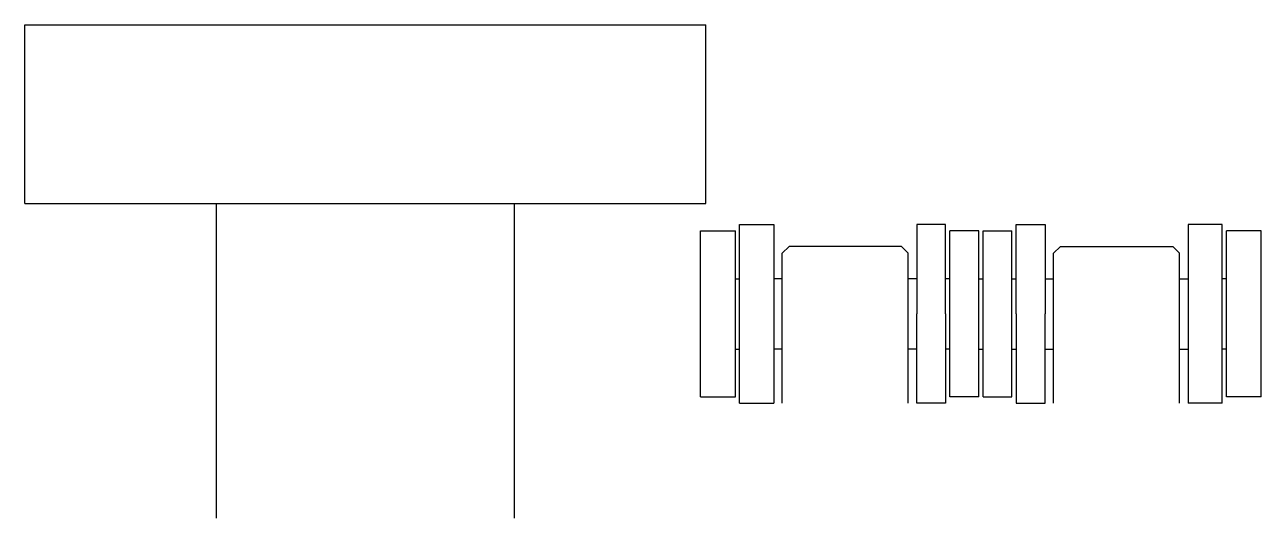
# Model space of a CAD drawing. Extents: x -427 to 427, y -35 to 24.
# Drawn here: x -427.4 to -282.1, y -34.5 to 23.5 of the extents above.
import ezdxf

# ---------------------------------------------------------------- set-up
doc = ezdxf.new("R2010")
doc.units = 0
doc.layers.get('0').update_dxf_attribs({"linetype": 'CONTINUOUS'})

msp = doc.modelspace()

# ---------------------------------------------------------------- linework, layer by layer
at = {"color": 7, "linetype": 'CONTINUOUS'}
for p, q in [((-427.406475, 23.5), (-347.406475, 23.5)), ((-427.406475, 2.5), (-427.406475, 23.5)), ((-347.406475, 2.5), (-347.406475, 23.5)), ((-427.406475, 2.5), (-347.406475, 2.5)), ((-404.906475, 2.5), (-404.906475, -34.502526)), ((-369.906475, 2.5), (-369.906475, -34.502526)), ((-343.415491, 0.01), (-339.415491, 0.01)), ((-343.415491, -20.99), (-343.415491, 0.01)), ((-339.415491, 0.01), (-339.415491, -20.99)), ((-319.215491, 0.01), (-322.615491, 0.01)), ((-322.615491, 0.01), (-322.615491, -10.49)), ((-319.215491, -10.49), (-319.215491, 0.01)), ((-310.935491, 0.01), (-307.535491, 0.01)), ((-310.935491, -10.49), (-310.935491, 0.01)), ((-307.535491, 0.01), (-307.535491, -10.49)), ((-286.735491, 0.01), (-290.735491, 0.01)), ((-290.735491, 0.01), (-290.735491, -20.99)), ((-286.735491, -20.99), (-286.735491, 0.01)), ((-348.015491, -0.74), (-343.915491, -0.74)), ((-348.015491, -20.24), (-348.015491, -0.74)), ((-343.915491, -20.24), (-343.915491, -0.74)), ((-315.325491, -0.74), (-318.715491, -0.74)), ((-318.715491, -20.24), (-318.715491, -0.74)), ((-315.325491, -20.24), (-315.325491, -0.74)), ((-314.825491, -0.74), (-311.435491, -0.74)), ((-314.825491, -20.24), (-314.825491, -0.74)), ((-311.435491, -20.24), (-311.435491, -0.74)), ((-282.135491, -0.74), (-286.235491, -0.74)), ((-286.235491, -20.24), (-286.235491, -0.74)), ((-282.135491, -20.24), (-282.135491, -0.74)), ((-338.415491, -3.35), (-337.615491, -2.55)), ((-324.415491, -2.55), (-337.615491, -2.55)), ((-324.415491, -2.55), (-323.615491, -3.35)), ((-305.735491, -2.55), (-306.535491, -3.35)), ((-305.735491, -2.55), (-292.535491, -2.55)), ((-291.735491, -3.35), (-292.535491, -2.55)), ((-338.415491, -20.99), (-338.415491, -3.35)), ((-323.615491, -20.99), (-323.615491, -3.35)), ((-306.535491, -20.99), (-306.535491, -3.35)), ((-291.735491, -20.99), (-291.735491, -3.35)), ((-343.915491, -6.35), (-343.415491, -6.35)), ((-338.415491, -6.35), (-339.415491, -6.35)), ((-322.615491, -6.35), (-323.615491, -6.35)), ((-318.715491, -6.35), (-319.215491, -6.35)), ((-315.325491, -6.35), (-314.825491, -6.35)), ((-311.435491, -6.35), (-310.935491, -6.35)), ((-307.535491, -6.35), (-306.535491, -6.35)), ((-291.735491, -6.35), (-290.735491, -6.35)), ((-286.235491, -6.35), (-286.735491, -6.35)), ((-322.615491, -20.99), (-322.615491, -10.49)), ((-319.215491, -10.49), (-319.215491, -20.99)), ((-310.935491, -10.49), (-310.935491, -20.99)), ((-307.535491, -20.99), (-307.535491, -10.49)), ((-343.915491, -14.63), (-343.415491, -14.63)), ((-338.415491, -14.63), (-339.415491, -14.63)), ((-322.615491, -14.63), (-323.615491, -14.63)), ((-318.715491, -14.63), (-319.215491, -14.63)), ((-315.325491, -14.63), (-314.825491, -14.63)), ((-311.435491, -14.63), (-310.935491, -14.63)), ((-307.535491, -14.63), (-306.535491, -14.63)), ((-291.735491, -14.63), (-290.735491, -14.63)), ((-286.235491, -14.63), (-286.735491, -14.63)), ((-348.015491, -20.24), (-343.915491, -20.24)), ((-315.325491, -20.24), (-318.715491, -20.24)), ((-314.825491, -20.24), (-311.435491, -20.24)), ((-282.135491, -20.24), (-286.235491, -20.24)), ((-343.415491, -20.99), (-339.415491, -20.99)), ((-319.215491, -20.99), (-322.615491, -20.99)), ((-310.935491, -20.99), (-307.535491, -20.99)), ((-286.735491, -20.99), (-290.735491, -20.99))]:
    msp.add_line(p, q, dxfattribs=at)

doc.saveas('drawing.dxf')
